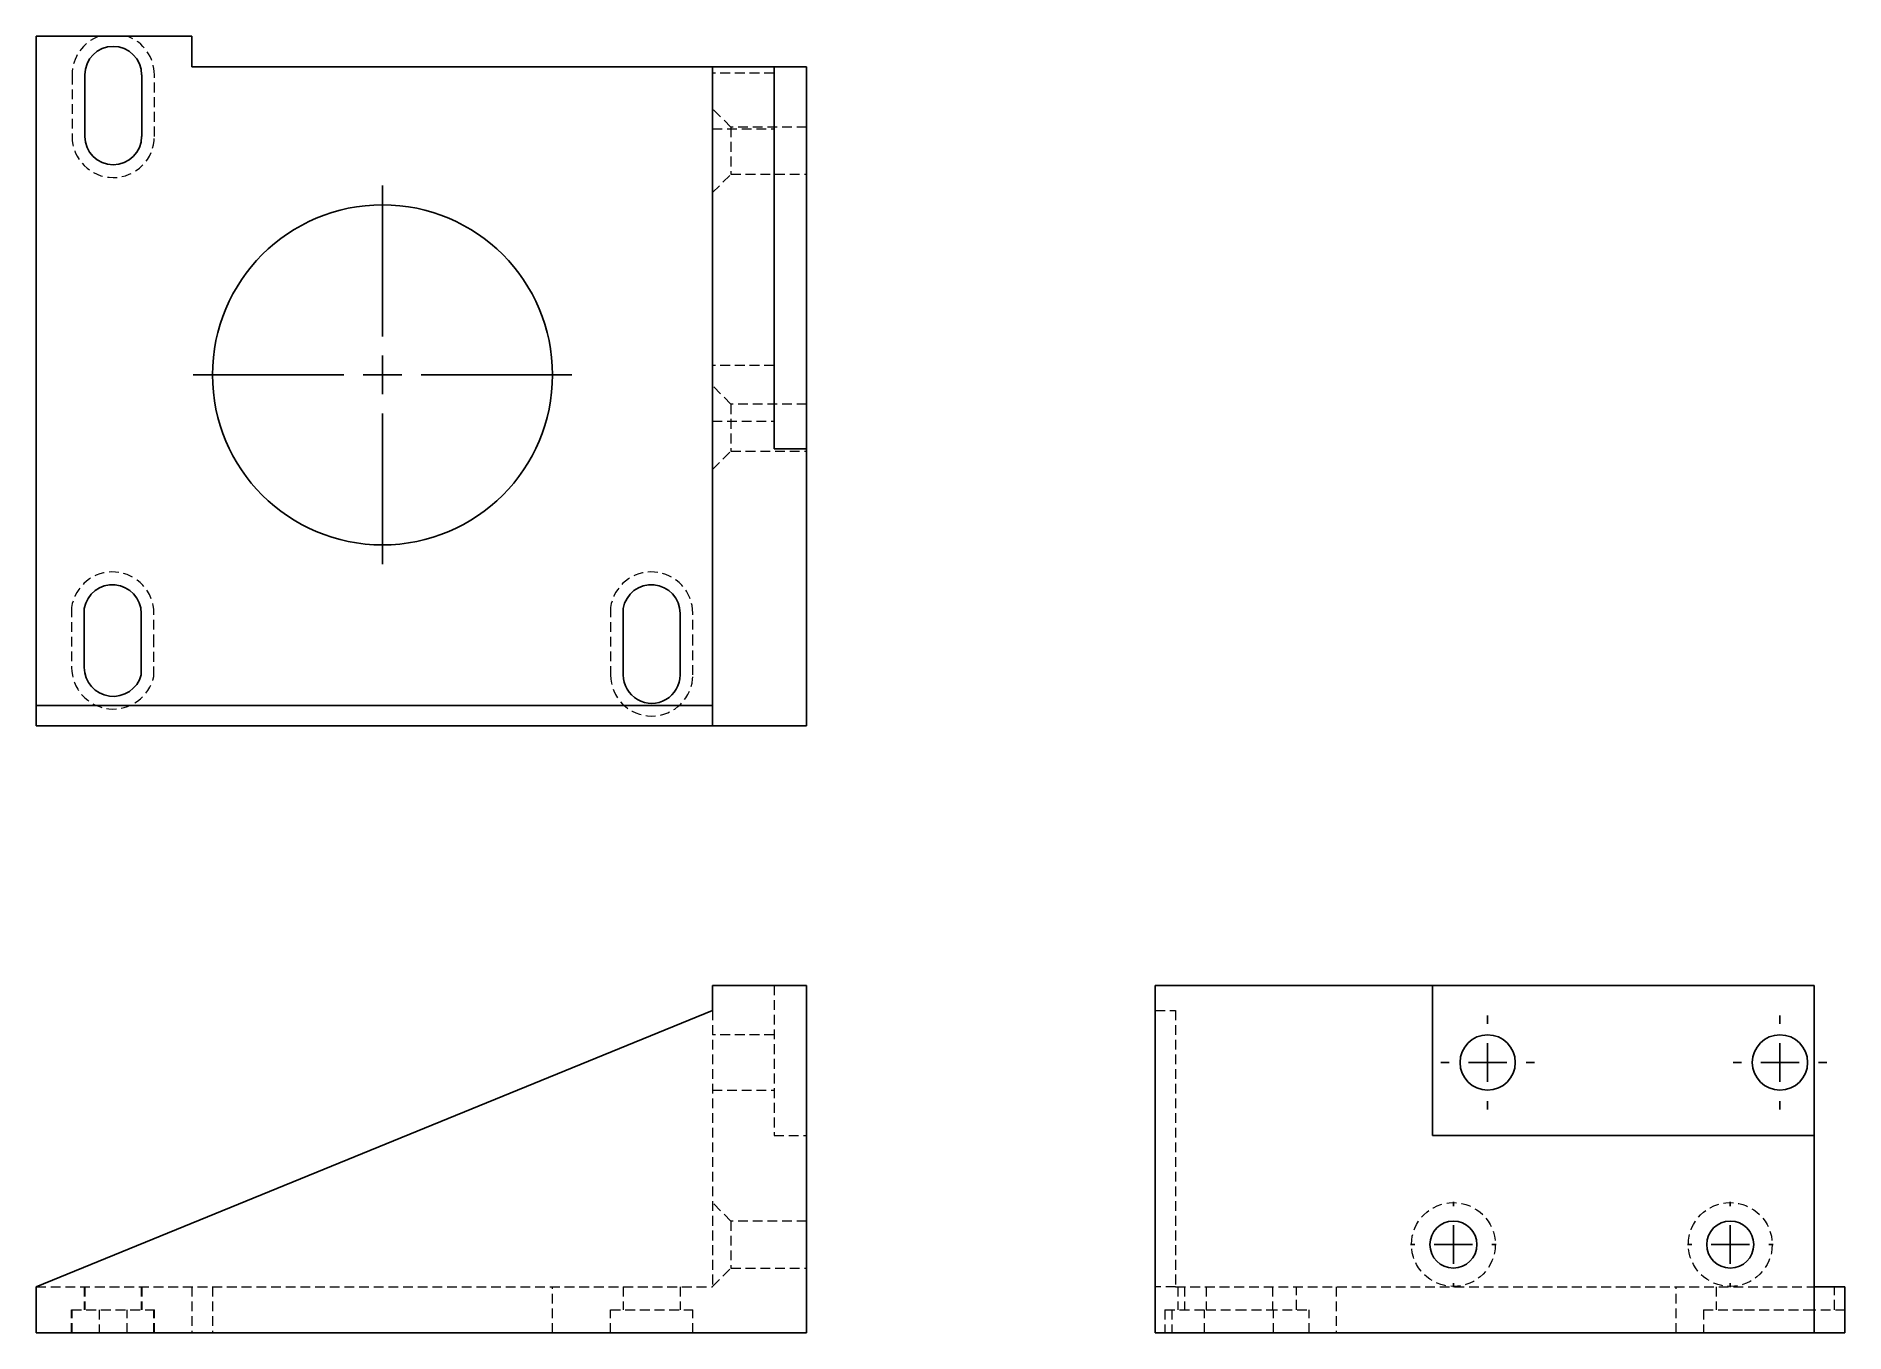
# Model space of a CAD drawing. Header units: millimetres. Extents: x 33 to 268, y 34 to 203.
import ezdxf

# ---------------------------------------------------------------- set-up
doc = ezdxf.new("R2010")
doc.units = ezdxf.units.MM
doc.linetypes.add('HIDDEN', pattern=[1.905, 1.27, -0.635])
doc.layers.add('10', color=7, linetype='Continuous')

# ---------------------------------------------------------------- blocks, each defined once
blk = doc.blocks.new('SW_CENTERMARKSYMBOL_0')
at = {"layer": '10', "color": 0}
for p, q in [((0, 5), (0, 24.57)), ((0, 0), (0, 2.5)), ((-5, 0), (-24.57, 0)), ((0, 0), (-2.5, 0)), ((0, 0), (0, -2.5)), ((0, 0), (2.5, 0)), ((5, 0), (24.57, 0)), ((0, -5), (0, -24.57))]:
    blk.add_line(p, q, dxfattribs=at)
blk = doc.blocks.new('SW_CENTERMARKSYMBOL_1')
at = {"layer": '10', "color": 0}
for p, q in [((0, 5), (0, 6.09)), ((0, 0), (0, 2.5)), ((-5, 0), (-6.09, 0)), ((0, 0), (-2.5, 0)), ((0, 0), (0, -2.5)), ((0, 0), (2.5, 0)), ((5, 0), (6.09, 0)), ((0, -5), (0, -6.09))]:
    blk.add_line(p, q, dxfattribs=at)
blk = doc.blocks.new('SW_CENTERMARKSYMBOL_2')
at = {"layer": '10', "color": 0}
for p, q in [((0, 5), (0, 6.09)), ((0, 0), (0, 2.5)), ((-5, 0), (-6.09, 0)), ((0, 0), (-2.5, 0)), ((0, 0), (0, -2.5)), ((0, 0), (2.5, 0)), ((5, 0), (6.09, 0)), ((0, -5), (0, -6.09))]:
    blk.add_line(p, q, dxfattribs=at)
blk = doc.blocks.new('SW_CENTERMARKSYMBOL_3')
at = {"layer": '10', "color": 0}
for p, q in [((0, 5), (0, 5.55)), ((0, 0), (0, 2.5)), ((-5, 0), (-5.55, 0)), ((0, 0), (-2.5, 0)), ((0, 0), (0, -2.5)), ((0, 0), (2.5, 0)), ((5, 0), (5.55, 0)), ((0, -5), (0, -5.55))]:
    blk.add_line(p, q, dxfattribs=at)
blk = doc.blocks.new('SW_CENTERMARKSYMBOL_4')
at = {"layer": '10', "color": 0}
for p, q in [((0, 5), (0, 5.55)), ((0, 0), (0, 2.5)), ((-5, 0), (-5.55, 0)), ((0, 0), (-2.5, 0)), ((0, 0), (0, -2.5)), ((0, 0), (2.5, 0)), ((5, 0), (5.55, 0)), ((0, -5), (0, -5.55))]:
    blk.add_line(p, q, dxfattribs=at)

msp = doc.modelspace()

# ---------------------------------------------------------------- linework, layer by layer
at = {"color": 7, "linetype": 'Continuous', "lineweight": 25}
for p, q in [((33, 202.75), (33, 115.89)), ((53.2, 202.75), (33, 202.75)), ((53.2, 198.75), (53.2, 202.75)), ((39.31, 197.73), (39.31, 189.74)), ((46.7, 189.74), (46.7, 197.73)), ((120.78, 198.75), (53.2, 198.75)), ((120.78, 113.25), (120.78, 198.75)), ((120.78, 198.75), (128.77, 198.75)), ((128.77, 198.75), (128.77, 149.21)), ((128.77, 198.75), (133, 198.75)), ((133, 198.75), (133, 149.21)), ((128.77, 149.21), (133, 149.21)), ((133, 149.21), (133, 113.25)), ((39.24, 128.47), (39.24, 120.82)), ((46.63, 123.84), (46.63, 127.84)), ((109.2, 128.47), (109.2, 119.85)), ((116.59, 123.84), (116.59, 127.84)), ((46.63, 119.85), (46.63, 123.84)), ((116.59, 119.85), (116.59, 123.84)), ((33, 115.89), (33, 113.25)), ((33, 115.89), (120.78, 115.89)), ((120.78, 113.25), (33, 113.25)), ((133, 113.25), (120.78, 113.25)), ((120.78, 76.31), (120.78, 79.54)), ((133, 79.54), (120.78, 79.54)), ((133, 79.54), (133, 34.46)), ((178.25, 79.54), (178.25, 34.46)), ((214.21, 79.54), (178.25, 79.54)), ((214.21, 60.08), (214.21, 79.54)), ((263.75, 79.54), (214.21, 79.54)), ((263.75, 79.54), (263.75, 60.08)), ((120.78, 76.31), (33, 40.45)), ((263.75, 60.08), (214.21, 60.08)), ((263.75, 34.46), (263.75, 60.08)), ((33, 40.45), (33, 34.46)), ((263.75, 40.45), (267.75, 40.45)), ((267.75, 40.45), (267.75, 34.46)), ((33, 34.46), (133, 34.46)), ((178.25, 34.46), (263.75, 34.46)), ((263.75, 34.46), (267.75, 34.46))]:
    msp.add_line(p, q, dxfattribs=at)
at = {"color": 7, "linetype": 'HIDDEN', "lineweight": 18}
for p, q in [((37.66, 197.73), (37.66, 189.74)), ((48.34, 189.74), (48.34, 197.73)), ((128.77, 197.93), (120.78, 197.93)), ((123.18, 190.93), (120.78, 193.32)), ((120.78, 190.74), (128.77, 190.74)), ((123.18, 190.93), (123.18, 184.84)), ((133, 190.93), (123.18, 190.93)), ((120.78, 182.44), (123.18, 184.84)), ((123.18, 184.84), (133, 184.84)), ((128.77, 159.99), (120.78, 159.99)), ((123.18, 154.98), (120.78, 157.38)), ((123.18, 154.98), (123.18, 148.89)), ((133, 154.98), (123.18, 154.98)), ((120.78, 152.8), (128.77, 152.8)), ((120.78, 146.5), (123.18, 148.89)), ((123.18, 148.89), (133, 148.89)), ((37.6, 128.6), (37.6, 120.82)), ((48.28, 123.84), (48.28, 127.84)), ((107.55, 128.6), (107.55, 119.85)), ((118.23, 123.84), (118.23, 127.84)), ((48.28, 119.65), (48.28, 123.84)), ((118.23, 119.85), (118.23, 123.84)), ((128.77, 79.54), (128.77, 60.08)), ((120.78, 76.31), (120.78, 40.45)), ((178.25, 76.31), (180.89, 76.31)), ((180.89, 76.31), (180.89, 40.45)), ((128.77, 73.15), (120.78, 73.15)), ((120.78, 65.96), (128.77, 65.96)), ((128.77, 60.08), (133, 60.08)), ((123.18, 48.96), (120.78, 51.36)), ((123.18, 48.96), (123.18, 42.87)), ((133, 48.96), (123.18, 48.96)), ((120.78, 40.47), (123.18, 42.87)), ((123.18, 42.87), (133, 42.87)), ((33, 40.45), (120.78, 40.45)), ((39.24, 40.45), (39.24, 37.46)), ((39.31, 40.45), (39.31, 37.46)), ((46.63, 40.45), (46.63, 37.46)), ((46.7, 40.45), (46.7, 37.46)), ((53.2, 40.45), (53.2, 34.46)), ((55.88, 40.45), (55.88, 34.46)), ((100.01, 34.46), (100.01, 40.45)), ((109.2, 40.45), (109.2, 37.46)), ((116.59, 40.45), (116.59, 37.46)), ((180.89, 40.45), (178.25, 40.45)), ((180.89, 40.45), (263.75, 40.45)), ((181.16, 40.45), (181.16, 37.46)), ((182.06, 40.45), (182.06, 37.46)), ((184.85, 40.45), (184.85, 37.46)), ((193.47, 40.45), (193.47, 37.46)), ((193.47, 40.45), (193.47, 37.46)), ((196.56, 37.46), (196.56, 40.45)), ((201.72, 40.45), (201.72, 34.46)), ((245.85, 34.46), (245.85, 40.45)), ((251.04, 40.45), (251.04, 37.46)), ((266.42, 37.46), (266.42, 40.45)), ((37.6, 37.46), (48.28, 37.46)), ((37.6, 34.46), (37.6, 37.46)), ((37.66, 34.46), (37.66, 37.46)), ((41.18, 37.46), (41.18, 34.46)), ((44.82, 34.46), (44.82, 37.46)), ((48.28, 34.46), (48.28, 37.46)), ((48.28, 37.46), (48.34, 37.46)), ((48.34, 34.46), (48.34, 37.46)), ((107.55, 37.46), (118.23, 37.46)), ((107.55, 34.46), (107.55, 37.46)), ((118.23, 34.46), (118.23, 37.46)), ((179.51, 37.46), (184.85, 37.46)), ((179.51, 37.46), (179.51, 34.46)), ((180.41, 37.46), (180.41, 34.46)), ((184.65, 34.46), (184.65, 37.46)), ((184.85, 37.46), (188.84, 37.46)), ((188.84, 37.46), (192.84, 37.46)), ((192.84, 37.46), (198.21, 37.46)), ((193.6, 34.46), (193.6, 37.46)), ((193.6, 34.46), (193.6, 37.46)), ((198.21, 34.46), (198.21, 37.46)), ((249.4, 37.46), (254.74, 37.46)), ((249.4, 37.46), (249.4, 34.46)), ((254.74, 37.46), (262.73, 37.46)), ((262.73, 37.46), (267.75, 37.46)), ((118.23, 34.46), (118.23, 34.46))]:
    msp.add_line(p, q, dxfattribs=at)
at = {"color": 7, "linetype": 'Continuous', "lineweight": 25}
for centre, radius in [((77.95, 158.79), 22.07), ((221.39, 69.55), 3.59), ((259.33, 69.55), 3.59), ((216.94, 45.92), 3.05), ((252.88, 45.92), 3.05)]:
    msp.add_circle(centre, radius, dxfattribs=at)
at = {"color": 7, "linetype": 'HIDDEN', "lineweight": 18}
for centre in [(216.94, 45.92), (252.88, 45.92)]:
    msp.add_circle(centre, 5.44, dxfattribs=at)
for centre, radius, start, end in [((43, 197.73), 5.34, 109.9509, 180), ((43, 197.73), 5.34, 0, 70.0491), ((43, 189.74), 5.34, 180, 0), ((42.91, 127.84), 5.37, 0.0052, 171.8537), ((112.86, 127.84), 5.37, 0.0052, 171.8509), ((43, 120.82), 5.4, 180, 347.5762), ((112.89, 119.85), 5.34, 180, 359.9975)]:
    msp.add_arc(centre, radius, start, end, dxfattribs=at)
at = {"color": 7, "linetype": 'Continuous', "lineweight": 25}
for centre, radius, start, end in [((43, 197.73), 3.69, 0, 180), ((43, 189.74), 3.69, 180, 0), ((42.91, 127.84), 3.72, 0.0052, 170.2116), ((112.86, 127.84), 3.72, 0.0052, 170.2082), ((43, 120.82), 3.76, 180, 345.0867), ((112.89, 119.85), 3.69, 180, 0.0052)]:
    msp.add_arc(centre, radius, start, end, dxfattribs=at)

# ---------------------------------------------------------------- block references
at = {"layer": '10'}
for name, p in [('SW_CENTERMARKSYMBOL_0', (77.95, 158.79)), ('SW_CENTERMARKSYMBOL_2', (221.39, 69.55)), ('SW_CENTERMARKSYMBOL_1', (259.33, 69.55)), ('SW_CENTERMARKSYMBOL_4', (216.94, 45.92)), ('SW_CENTERMARKSYMBOL_3', (252.88, 45.92))]:
    msp.add_blockref(name, p, dxfattribs=at)

doc.saveas('drawing.dxf')
